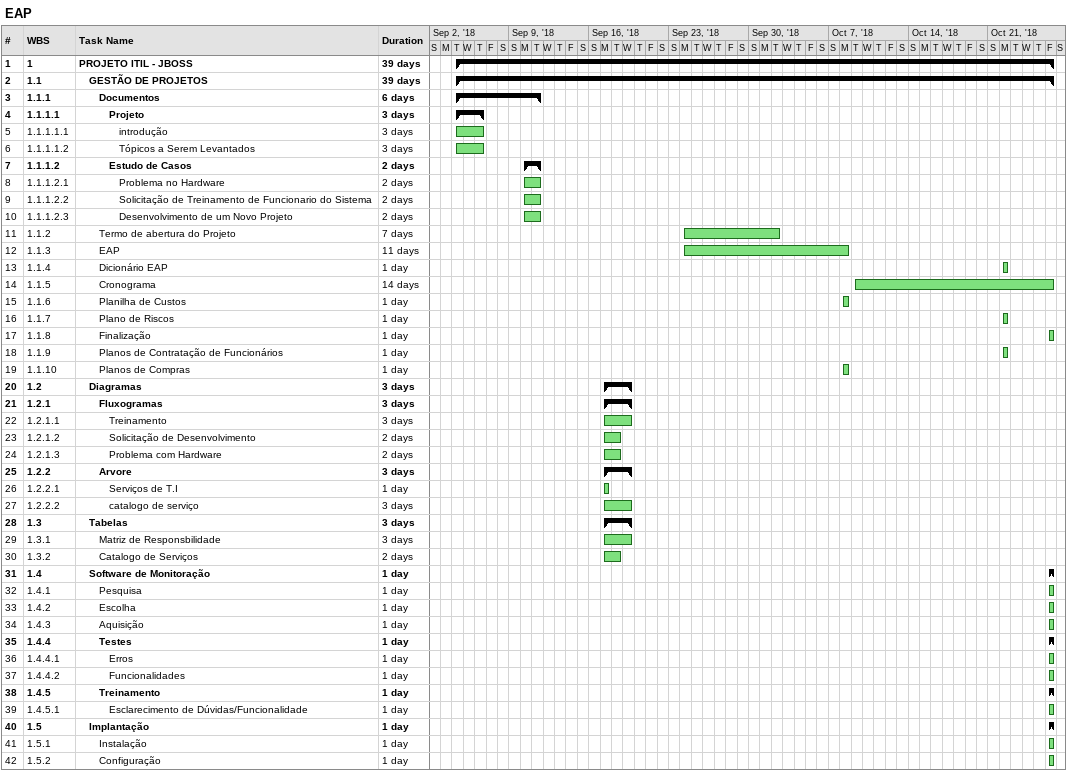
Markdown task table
EAP

| ID | WBS | Task | Duration | Start | Finish |
|---|---|---|---|---|---|
| 1 | 1 | **PROJETO ITIL - JBOSS** | 39d | 2018-09-04 | 2018-10-26 |
| 2 | 1.1 | **GESTÃO DE PROJETOS** | 39d | 2018-09-04 | 2018-10-26 |
| 3 | 1.1.1 | **Documentos** | 6d | 2018-09-04 | 2018-09-11 |
| 4 | 1.1.1.1 | **Projeto** | 3d | 2018-09-04 | 2018-09-06 |
| 5 | 1.1.1.1.1 | introdução | 3d | 2018-09-04 | 2018-09-06 |
| 6 | 1.1.1.1.2 | Tópicos a Serem Levantados | 3d | 2018-09-04 | 2018-09-06 |
| 7 | 1.1.1.2 | **Estudo de Casos** | 2d | 2018-09-10 | 2018-09-11 |
| 8 | 1.1.1.2.1 | Problema no Hardware | 2d | 2018-09-10 | 2018-09-11 |
| 9 | 1.1.1.2.2 | Solicitação de Treinamento de Funcionario do Sistema | 2d | 2018-09-10 | 2018-09-11 |
| 10 | 1.1.1.2.3 | Desenvolvimento de um Novo Projeto | 2d | 2018-09-10 | 2018-09-11 |
| 11 | 1.1.2 | Termo de abertura do Projeto | 7d | 2018-09-24 | 2018-10-02 |
| 12 | 1.1.3 | EAP | 11d | 2018-09-24 | 2018-10-08 |
| 13 | 1.1.4 | Dicionário EAP | 1d | 2018-10-22 | 2018-10-22 |
| 14 | 1.1.5 | Cronograma | 14d | 2018-10-09 | 2018-10-26 |
| 15 | 1.1.6 | Planilha de Custos | 1d | 2018-10-08 | 2018-10-08 |
| 16 | 1.1.7 | Plano de Riscos | 1d | 2018-10-22 | 2018-10-22 |
| 17 | 1.1.8 | Finalização | 1d | 2018-10-26 | 2018-10-26 |
| 18 | 1.1.9 | Planos de Contratação de Funcionários | 1d | 2018-10-22 | 2018-10-22 |
| 19 | 1.1.10 | Planos de Compras | 1d | 2018-10-08 | 2018-10-08 |
| 20 | 1.2 | **Diagramas** | 3d | 2018-09-17 | 2018-09-19 |
| 21 | 1.2.1 | **Fluxogramas** | 3d | 2018-09-17 | 2018-09-19 |
| 22 | 1.2.1.1 | Treinamento | 3d | 2018-09-17 | 2018-09-19 |
| 23 | 1.2.1.2 | Solicitação de Desenvolvimento | 2d | 2018-09-17 | 2018-09-18 |
| 24 | 1.2.1.3 | Problema com Hardware | 2d | 2018-09-17 | 2018-09-18 |
| 25 | 1.2.2 | **Arvore** | 3d | 2018-09-17 | 2018-09-19 |
| 26 | 1.2.2.1 | Serviços de T.I | 1d | 2018-09-17 | 2018-09-17 |
| 27 | 1.2.2.2 | catalogo de serviço | 3d | 2018-09-17 | 2018-09-19 |
| 28 | 1.3 | **Tabelas** | 3d | 2018-09-17 | 2018-09-19 |
| 29 | 1.3.1 | Matriz de Responsbilidade | 3d | 2018-09-17 | 2018-09-19 |
| 30 | 1.3.2 | Catalogo de Serviços | 2d | 2018-09-17 | 2018-09-18 |
| 31 | 1.4 | **Software de Monitoração** | 1d | 2018-10-26 | 2018-10-26 |
| 32 | 1.4.1 | Pesquisa | 1d | 2018-10-26 | 2018-10-26 |
| 33 | 1.4.2 | Escolha | 1d | 2018-10-26 | 2018-10-26 |
| 34 | 1.4.3 | Aquisição | 1d | 2018-10-26 | 2018-10-26 |
| 35 | 1.4.4 | **Testes** | 1d | 2018-10-26 | 2018-10-26 |
| 36 | 1.4.4.1 | Erros | 1d | 2018-10-26 | 2018-10-26 |
| 37 | 1.4.4.2 | Funcionalidades | 1d | 2018-10-26 | 2018-10-26 |
| 38 | 1.4.5 | **Treinamento** | 1d | 2018-10-26 | 2018-10-26 |
| 39 | 1.4.5.1 | Esclarecimento de Dúvidas/Funcionalidade | 1d | 2018-10-26 | 2018-10-26 |
| 40 | 1.5 | **Implantação** | 1d | 2018-10-26 | 2018-10-26 |
| 41 | 1.5.1 | Instalação | 1d | 2018-10-26 | 2018-10-26 |
| 42 | 1.5.2 | Configuração | 1d | 2018-10-26 | 2018-10-26 |
